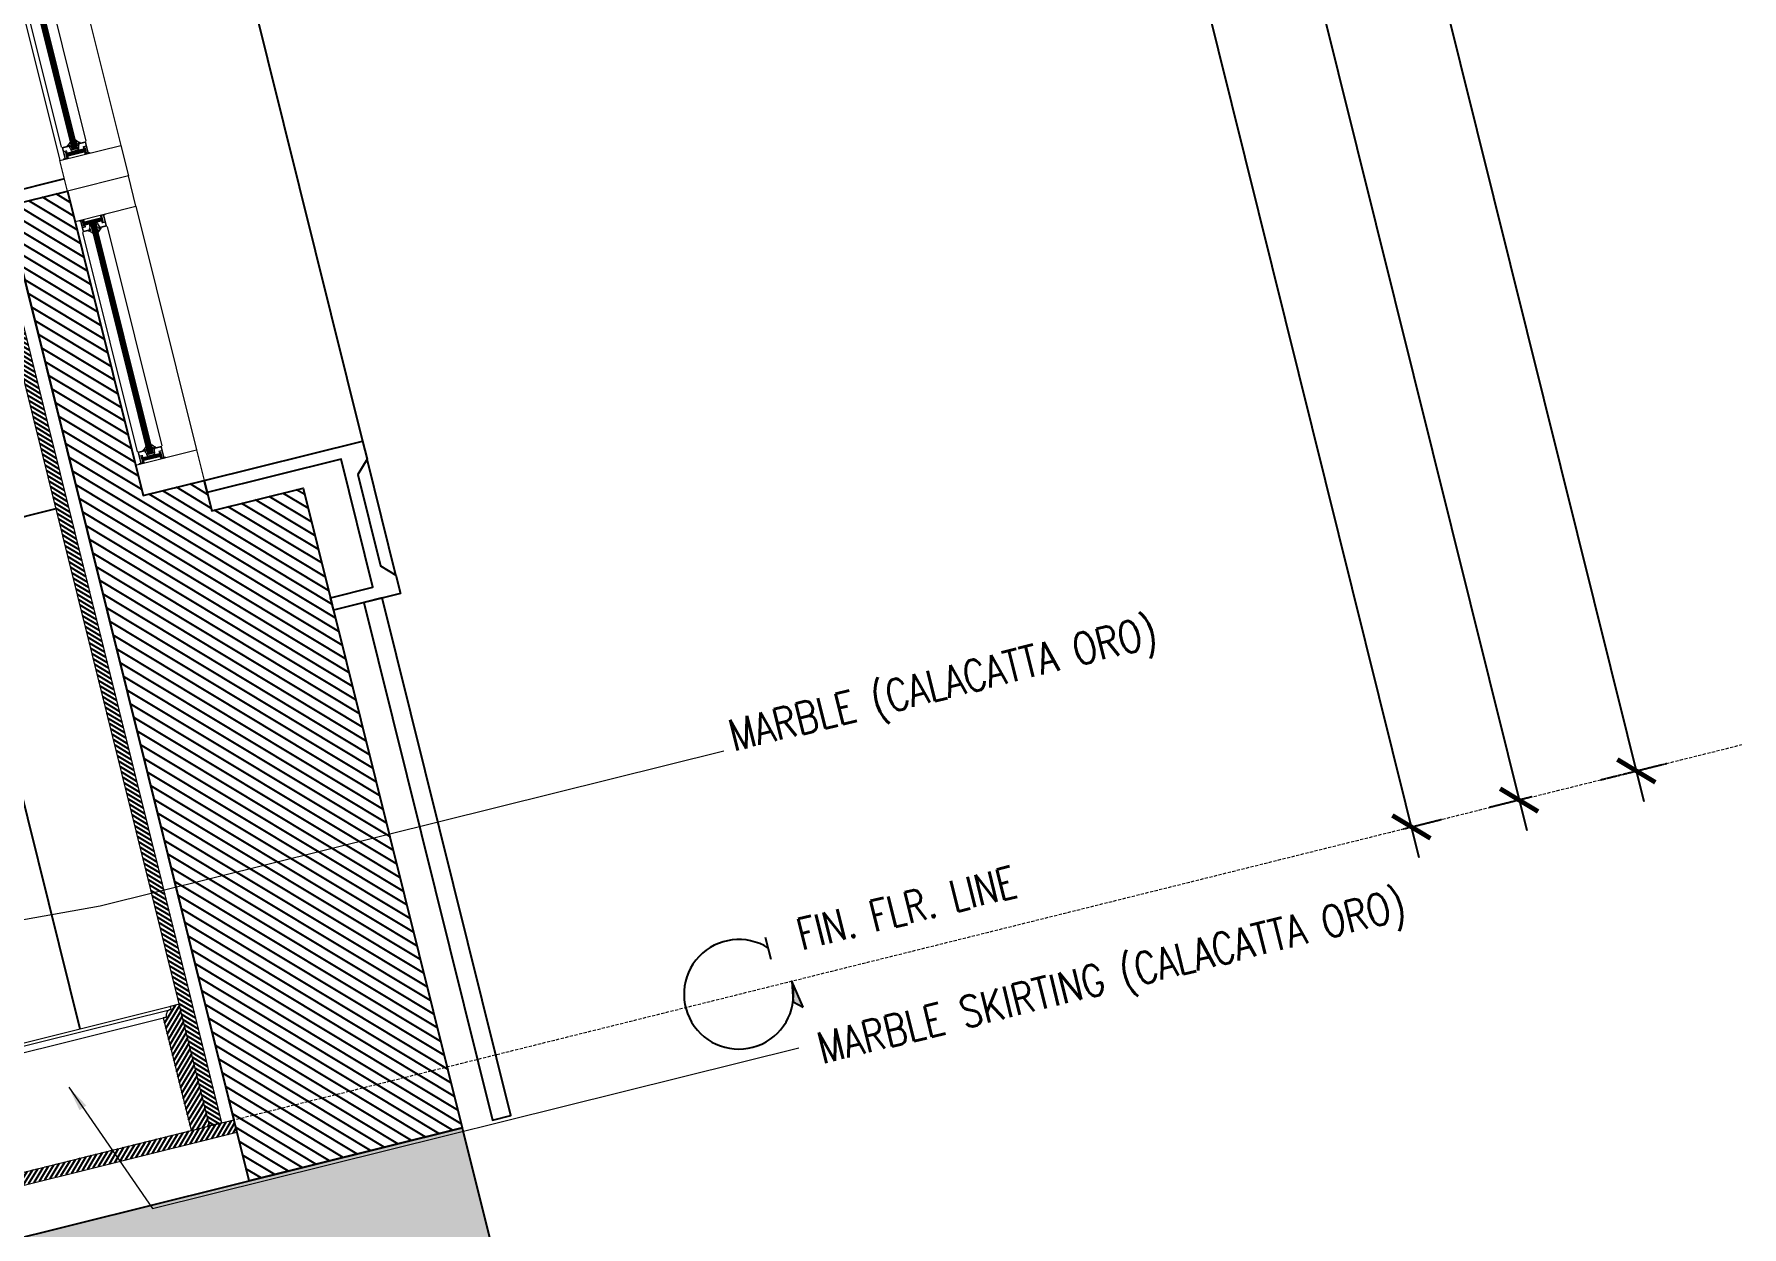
# Model space of a CAD drawing. Header units: inches. Extents: x 252212 to 296477, y 417293 to 492071.
# Drawn here: x 270514 to 273235, y 472506 to 474406 of the extents above; entities that cross this region are included whole.
import ezdxf

# ---------------------------------------------------------------- set-up
doc = ezdxf.new("R2010")
doc.units = ezdxf.units.IN
doc.header["$MEASUREMENT"] = 0
for name, pattern in [('DASHED', [0.75, 0.5, -0.25]), ('HIDDEN', [0.375, 0.25, -0.125]), ('HIDDEN2', [0.1875, 0.125, -0.0625])]:
    doc.linetypes.add(name, pattern=pattern)
for name, color, linetype in [('0 toilet wall finishing', 8, 'Continuous'), ('8', 8, 'Continuous'), ('A-DIM', 9, 'Continuous'), ('A-Hidden', 8, 'HIDDEN'), ('Layer1', 1, 'Continuous'), ('Layer3', 7, 'Continuous'), ('Layer7', 8, 'Continuous')]:
    doc.layers.add(name, color=color, linetype=linetype)
for name, color, linetype, lineweight in [('A-FLOR-SLAB', 5, 'Continuous', 40), ('A-GLAZ', 134, 'Continuous', 18), ('A-RNDR-ALUM', 1, 'Continuous', 9), ('A-RNDR-PT36', 253, 'Continuous', 20), ('CQ Marble', 6, 'Continuous', 0), ('ID-NOTES', 3, 'Continuous', 0)]:
    doc.layers.add(name, color=color, linetype=linetype, lineweight=lineweight)
doc.styles.add('grid_250', font='romans.shx', dxfattribs={"width": 0.75, "height": 0.75})
doc.styles.add('ID-ROMANS', font='romans.shx', dxfattribs={"width": 0.8})
doc.styles.add('ZZ-Dim All', font='romans.shx', dxfattribs={"width": 0.8})
doc.dimstyles.new('DIM 0200', dxfattribs={"dimscale": 200, "dimtxt": 1, "dimasz": 0.8, "dimexe": 0.5, "dimexo": 1, "dimgap": 0.4, "dimtad": 1, "dimdec": 0, "dimrnd": 10, "dimdsep": 46, "dimtxsty": 'ZZ-Dim All', "dimblk1": 'ARCHTICK', "dimblk2": 'ARCHTICK', "dimsah": 1, "dimcen": 1, "dimdle": 0.5, "dimclrd": 256, "dimclre": 256, "dimclrt": 256, "dimadec": 0, "dimazin": 2, "dimtfac": 1, "dimtdec": 0, "dimtix": 1, "dimtmove": 2, "dimatfit": 2, "dimfxl": 1, "dimfxlon": 1, "dimtolj": 1, "dimtzin": 0, "dimlwd": -1, "dimlwe": -1, "dimarcsym": 0})
doc.dimstyles.new('DIM-100', dxfattribs={"dimscale": 50, "dimtxt": 1.25, "dimasz": 1, "dimexe": 1, "dimexo": 1, "dimgap": 0.6, "dimtad": 1, "dimdec": 0, "dimrnd": 5, "dimdsep": 46, "dimtxsty": 'ZZ-Dim All', "dimblk1": 'ARCHTICK', "dimblk2": 'ARCHTICK', "dimsah": 1, "dimcen": 1, "dimdle": 1, "dimclrd": 256, "dimclre": 8, "dimclrt": 256, "dimazin": 2, "dimtfac": 1, "dimtdec": 0, "dimtix": 1, "dimtmove": 2, "dimatfit": 2, "dimfxl": 0.1, "dimtolj": 1, "dimtzin": 0, "dimlwd": -1, "dimlwe": -1, "dimarcsym": 0})

# ---------------------------------------------------------------- blocks, each defined once
blk = doc.blocks.new('GLAZ-4')
at = {"layer": 'A-GLAZ'}
for p, q in [((-26.3, 561.6, 0), (-26.3, 1741.5, 0)), ((-24.9, 561.6, 0), (-24.9, 1741.5, 0)), ((-23.6, 561.6, 0), (-23.6, 1741.5, 0)), ((-22.3, 561.6, 0), (-22.3, 1741.5, 0)), ((-20.9, 561.6, 0), (-20.9, 1741.5, 0)), ((-19.6, 561.6, 0), (-19.6, 1741.5, 0)), ((-18.3, 561.6, 0), (-18.3, 1741.5, 0)), ((-26.3, 61.6, 0), (-26.3, 441.5, 0)), ((-24.9, 61.6, 0), (-24.9, 441.5, 0)), ((-23.6, 61.6, 0), (-23.6, 441.5, 0)), ((-22.3, 61.6, 0), (-22.3, 441.5, 0)), ((-20.9, 61.6, 0), (-20.9, 441.5, 0)), ((-19.6, 61.6, 0), (-19.6, 441.5, 0)), ((-18.3, 61.6, 0), (-18.3, 441.5, 0))]:
    blk.add_line(p, q, dxfattribs=at)
at = {"layer": 'A-RNDR-ALUM'}
for p, q in [((-50, 1775, 0), (-50, 550, 0)), ((50, 1775, 0), (50, 550, 0)), ((-38.2, 560.7, 0), (-37.5, 560.7, 0)), ((-38.2, 560.7, 0), (-38.2, 552.6, 0)), ((-38.2, 560.7, 0), (-37.5, 560.7, 0)), ((-38.2, 560.7, 0), (-38.2, 552.6, 0)), ((-38.2, 552.6, 0), (-37.5, 552.6, 0)), ((-38.2, 552.6, 0), (-37.5, 552.6, 0)), ((-37.5, 560.7, 0), (-37.5, 552.6, 0)), ((-37.5, 560.7, 0), (-37.5, 552.6, 0)), ((-37.5, 559, 0), (-7.1, 559, 0)), ((-37.5, 559, 0), (-7.1, 559, 0)), ((-37.5, 557.8, 0), (-7.1, 557.8, 0)), ((-37.5, 557.8, 0), (-7.1, 557.8, 0)), ((-37.5, 556.6, 0), (-7.1, 556.6, 0)), ((-37.5, 556.6, 0), (-7.1, 556.6, 0)), ((-37.5, 555.5, 0), (-7.1, 555.5, 0)), ((-37.5, 555.5, 0), (-7.1, 555.5, 0)), ((-37.5, 554.3, 0), (-7.1, 554.3, 0)), ((-37.5, 554.3, 0), (-7.1, 554.3, 0)), ((-36, 560.7, 0), (-35.3, 560.7, 0)), ((-36, 560.7, 0), (-35.3, 560.7, 0)), ((-36, 552.6, 0), (-35.3, 552.6, 0)), ((-36, 552.6, 0), (-35.3, 552.6, 0)), ((-6.4, 560.7, 0), (-7.1, 560.7, 0)), ((-7.1, 560.7, 0), (-7.1, 552.6, 0)), ((-6.4, 560.7, 0), (-7.1, 560.7, 0)), ((-7.1, 560.7, 0), (-7.1, 552.6, 0)), ((-6.4, 552.6, 0), (-7.1, 552.6, 0)), ((-6.4, 552.6, 0), (-7.1, 552.6, 0)), ((-6.4, 560.7, 0), (-6.4, 552.6, 0)), ((-6.4, 560.7, 0), (-6.4, 552.6, 0)), ((-50, 450, 0), (-50, 50, 0)), ((-38.2, 447.4, 0), (-37.5, 447.4, 0)), ((-38.2, 439.4, 0), (-38.2, 447.4, 0)), ((-38.2, 447.4, 0), (-37.5, 447.4, 0)), ((-38.2, 439.4, 0), (-38.2, 447.4, 0)), ((-38.2, 439.4, 0), (-37.5, 439.4, 0)), ((-38.2, 439.4, 0), (-37.5, 439.4, 0)), ((-37.5, 439.4, 0), (-37.5, 447.4, 0)), ((-37.5, 439.4, 0), (-37.5, 447.4, 0)), ((-37.5, 445.7, 0), (-7.1, 445.7, 0)), ((-37.5, 445.7, 0), (-7.1, 445.7, 0)), ((-37.5, 444.6, 0), (-7.1, 444.6, 0)), ((-37.5, 444.6, 0), (-7.1, 444.6, 0)), ((-37.5, 443.4, 0), (-7.1, 443.4, 0)), ((-37.5, 443.4, 0), (-7.1, 443.4, 0)), ((-37.5, 442.2, 0), (-7.1, 442.2, 0)), ((-37.5, 442.2, 0), (-7.1, 442.2, 0)), ((-37.5, 441.1, 0), (-7.1, 441.1, 0)), ((-37.5, 441.1, 0), (-7.1, 441.1, 0)), ((-36, 447.4, 0), (-35.3, 447.4, 0)), ((-36, 447.4, 0), (-35.3, 447.4, 0)), ((-36, 439.4, 0), (-35.3, 439.4, 0)), ((-36, 439.4, 0), (-35.3, 439.4, 0)), ((-6.4, 447.4, 0), (-7.1, 447.4, 0)), ((-7.1, 439.4, 0), (-7.1, 447.4, 0)), ((-6.4, 447.4, 0), (-7.1, 447.4, 0)), ((-7.1, 439.4, 0), (-7.1, 447.4, 0)), ((-6.4, 439.4, 0), (-7.1, 439.4, 0)), ((-6.4, 439.4, 0), (-7.1, 439.4, 0)), ((-6.4, 439.4, 0), (-6.4, 447.4, 0)), ((-6.4, 439.4, 0), (-6.4, 447.4, 0)), ((50, 450, 0), (50, 50, 0)), ((-38.2, 60.7, 0), (-37.5, 60.7, 0)), ((-38.2, 60.7, 0), (-38.2, 52.6, 0)), ((-38.2, 60.7, 0), (-37.5, 60.7, 0)), ((-38.2, 60.7, 0), (-38.2, 52.6, 0)), ((-37.5, 60.7, 0), (-37.5, 52.6, 0)), ((-37.5, 60.7, 0), (-37.5, 52.6, 0)), ((-37.5, 59, 0), (-7.1, 59, 0)), ((-37.5, 59, 0), (-7.1, 59, 0)), ((-37.5, 57.8, 0), (-7.1, 57.8, 0)), ((-37.5, 57.8, 0), (-7.1, 57.8, 0)), ((-37.5, 56.6, 0), (-7.1, 56.6, 0)), ((-37.5, 56.6, 0), (-7.1, 56.6, 0)), ((-37.5, 55.5, 0), (-7.1, 55.5, 0)), ((-37.5, 55.5, 0), (-7.1, 55.5, 0)), ((-36, 60.7, 0), (-35.3, 60.7, 0)), ((-36, 60.7, 0), (-35.3, 60.7, 0)), ((-6.4, 60.7, 0), (-7.1, 60.7, 0)), ((-7.1, 60.7, 0), (-7.1, 52.6, 0)), ((-6.4, 60.7, 0), (-7.1, 60.7, 0)), ((-7.1, 60.7, 0), (-7.1, 52.6, 0)), ((-6.4, 60.7, 0), (-6.4, 52.6, 0)), ((-6.4, 60.7, 0), (-6.4, 52.6, 0)), ((-38.2, 52.6, 0), (-37.5, 52.6, 0)), ((-38.2, 52.6, 0), (-37.5, 52.6, 0)), ((-37.5, 54.3, 0), (-7.1, 54.3, 0)), ((-37.5, 54.3, 0), (-7.1, 54.3, 0)), ((-36, 52.6, 0), (-35.3, 52.6, 0)), ((-36, 52.6, 0), (-35.3, 52.6, 0)), ((-6.4, 52.6, 0), (-7.1, 52.6, 0)), ((-6.4, 52.6, 0), (-7.1, 52.6, 0))]:
    blk.add_line(p, q, dxfattribs=at)
at = {"layer": 'A-RNDR-ALUM', "elevation": 0}
for points in [[(-14, 567.6), (-15.6, 567.6), (-15.6, 570.6, 0.015553), (-14.8, 570), (-11.6, 570, -0.104304), (-18.3, 576.1), (-18.3, 573.6, 0.016036), (-17.6, 572.8), (-17.6, 571.6), (-18.3, 570.9), (-18.3, 568.1), (-17.6, 568.7), (-17.6, 566.4), (-18.3, 565.7), (-18.3, 562.9), (-17.6, 563.5), (-17.6, 562.2, -0.414214), (-18.3, 561.6), (-26.3, 561.6, -0.414214), (-26.9, 562.2), (-26.9, 563.5), (-26.3, 562.9), (-26.3, 565.7), (-26.9, 566.4), (-26.9, 568.7), (-26.3, 568.1), (-26.3, 570.9), (-26.9, 571.6), (-26.9, 572.8, 0.016036), (-26.3, 573.6), (-26.3, 576.1, -0.104304), (-33, 570), (-29.8, 570, 0.015553), (-28.9, 570.6), (-28.9, 567.6), (-30.6, 567.6, -0.021646), (-28.9, 564.1), (-28.9, 562.2, 0.414214), (-26.3, 559.6), (-18.3, 559.6, 0.414214), (-15.6, 562.2), (-15.6, 564.1, -0.021646)], [(-14, 432.4), (-15.6, 432.4), (-15.6, 429.5, -0.015553), (-14.8, 430), (-11.6, 430, 0.104304), (-18.3, 423.9), (-18.3, 426.5, -0.016036), (-17.6, 427.2), (-17.6, 428.5), (-18.3, 429.1), (-18.3, 432), (-17.6, 431.3), (-17.6, 433.7), (-18.3, 434.4), (-18.3, 437.2), (-17.6, 436.5), (-17.6, 437.8, 0.414214), (-18.3, 438.5), (-26.3, 438.5, 0.414214), (-26.9, 437.8), (-26.9, 436.5), (-26.3, 437.2), (-26.3, 434.4), (-26.9, 433.7), (-26.9, 431.3), (-26.3, 432), (-26.3, 429.1), (-26.9, 428.5), (-26.9, 427.2, -0.016036), (-26.3, 426.5), (-26.3, 423.9, 0.104304), (-33, 430), (-29.8, 430, -0.015553), (-28.9, 429.5), (-28.9, 432.4), (-30.6, 432.4, 0.021646), (-28.9, 435.9), (-28.9, 437.8, -0.414214), (-26.3, 440.5), (-18.3, 440.5, -0.414214), (-15.6, 437.8), (-15.6, 435.9, 0.021646)], [(-14, 67.6), (-15.6, 67.6), (-15.6, 70.6, 0.015553), (-14.8, 70), (-11.6, 70, -0.104304), (-18.3, 76.1), (-18.3, 73.6, 0.016036), (-17.6, 72.8), (-17.6, 71.6), (-18.3, 70.9), (-18.3, 68.1), (-17.6, 68.7), (-17.6, 66.4), (-18.3, 65.7), (-18.3, 62.9), (-17.6, 63.5), (-17.6, 62.2, -0.414214), (-18.3, 61.6), (-26.3, 61.6, -0.414214), (-26.9, 62.2), (-26.9, 63.5), (-26.3, 62.9), (-26.3, 65.7), (-26.9, 66.4), (-26.9, 68.7), (-26.3, 68.1), (-26.3, 70.9), (-26.9, 71.6), (-26.9, 72.8, 0.016036), (-26.3, 73.6), (-26.3, 76.1, -0.104304), (-33, 70), (-29.8, 70, 0.015553), (-28.9, 70.6), (-28.9, 67.6), (-30.6, 67.6, -0.021646), (-28.9, 64.1), (-28.9, 62.2, 0.414214), (-26.3, 59.6), (-18.3, 59.6, 0.414214), (-15.6, 62.2), (-15.6, 64.1, -0.021646)]]:
    blk.add_lwpolyline(points, format="xyb", close=True, dxfattribs=at)
for points in [[(-50, 550), (50, 550), (50, 500), (-50, 500)], [(-50, 450), (50, 450), (50, 500), (-50, 500)], [(-50, 50), (50, 50), (50, 0), (-50, 0)]]:
    blk.add_lwpolyline(points, close=True, dxfattribs=at)
at = {"layer": 'A-RNDR-ALUM', "const_width": 0.928, "elevation": 0}
for points in [[(-43.7, 551.4, 0.414214), (-44.2, 550.9)], [(-43.7, 551.4, 0.414214), (-44.2, 550.9)], [(-0.7, 551.4, -0.414214), (-0.2, 551)], [(-0.7, 551.4, -0.414214), (-0.2, 551)], [(-43.7, 448.6, -0.414214), (-44.2, 449.1)], [(-43.7, 448.6, -0.414214), (-44.2, 449.1)], [(-0.7, 448.6, 0.414214), (-0.2, 449.1)], [(-0.7, 448.6, 0.414214), (-0.2, 449.1)], [(-43.7, 51.4, 0.414214), (-44.2, 50.9)], [(-43.7, 51.4, 0.414214), (-44.2, 50.9)], [(-0.7, 51.4, -0.414214), (-0.2, 51)], [(-0.7, 51.4, -0.414214), (-0.2, 51)]]:
    blk.add_lwpolyline(points, format="xyb", dxfattribs=at)
at = {"layer": 'A-RNDR-ALUM'}
for points in [[(-44.6, 550, 0), (-44.6, 550.9, 0), (-42.2, 550, 0), (-43.7, 550.9, 0)], [(-44.6, 550, 0), (-44.6, 550.9, 0), (-42.2, 550, 0), (-43.7, 550.9, 0)], [(-42.2, 550, 0), (-43.7, 550.9, 0), (-42.2, 551.9, 0), (-43.7, 551.9, 0)], [(-42.2, 550, 0), (-43.7, 550.9, 0), (-42.2, 551.9, 0), (-43.7, 551.9, 0)], [(-40.6, 568.8, 0), (-40.6, 570, 0), (-29.9, 568.8, 0), (-29.9, 570, 0)], [(-40.6, 568.8, 0), (-40.6, 570, 0), (-29.9, 568.8, 0), (-29.9, 570, 0)], [(-40.6, 567.6, 0), (-40.6, 568.8, 0), (-29.9, 567.6, 0), (-29.9, 568.8, 0)], [(-40.6, 567.6, 0), (-40.6, 568.8, 0), (-29.9, 567.6, 0), (-29.9, 568.8, 0)], [(-39.8, 563.3, 0), (-39.8, 561.5, 0), (-35, 563.3, 0), (-36.9, 561.5, 0)], [(-39.8, 563.3, 0), (-39.8, 561.5, 0), (-35, 563.3, 0), (-36.9, 561.5, 0)], [(-36.9, 551.9, 0), (-35, 550, 0), (-39.8, 551.9, 0), (-39.8, 550, 0)], [(-36.9, 551.9, 0), (-35, 550, 0), (-39.8, 551.9, 0), (-39.8, 550, 0)], [(-36.9, 559.3, 0), (-35, 559.3, 0), (-36.9, 561.5, 0), (-35, 563.3, 0)], [(-36.9, 559.3, 0), (-35, 559.3, 0), (-36.9, 561.5, 0), (-35, 563.3, 0)], [(-36.9, 554, 0), (-35, 554, 0), (-36.9, 551.9, 0), (-35, 550, 0)], [(-36.9, 554, 0), (-35, 554, 0), (-36.9, 551.9, 0), (-35, 550, 0)], [(-4.3, 568.8, 0), (-4.3, 570, 0), (-15.1, 568.8, 0), (-15.1, 570, 0)], [(-4.3, 568.8, 0), (-4.3, 570, 0), (-15.1, 568.8, 0), (-15.1, 570, 0)], [(-4.3, 567.6, 0), (-4.3, 568.8, 0), (-15.1, 567.6, 0), (-15.1, 568.8, 0)], [(-4.3, 567.6, 0), (-4.3, 568.8, 0), (-15.1, 567.6, 0), (-15.1, 568.8, 0)], [(-4.6, 563.3, 0), (-4.6, 561.5, 0), (-9.4, 563.3, 0), (-7.5, 561.5, 0)], [(-7.5, 559.3, 0), (-9.4, 559.3, 0), (-7.5, 561.5, 0), (-9.4, 563.3, 0)], [(-4.6, 563.3, 0), (-4.6, 561.5, 0), (-9.4, 563.3, 0), (-7.5, 561.5, 0)], [(-7.5, 559.3, 0), (-9.4, 559.3, 0), (-7.5, 561.5, 0), (-9.4, 563.3, 0)], [(-7.5, 554, 0), (-9.4, 554, 0), (-7.5, 551.9, 0), (-9.4, 550, 0)], [(-7.5, 554, 0), (-9.4, 554, 0), (-7.5, 551.9, 0), (-9.4, 550, 0)], [(-7.5, 551.9, 0), (-9.4, 550, 0), (-4.6, 551.9, 0), (-4.6, 550, 0)], [(-7.5, 551.9, 0), (-9.4, 550, 0), (-4.6, 551.9, 0), (-4.6, 550, 0)], [(-2.2, 550, 0), (-0.7, 550.9, 0), (-2.2, 551.9, 0), (-0.7, 551.9, 0)], [(-2.2, 550, 0), (-0.7, 550.9, 0), (-2.2, 551.9, 0), (-0.7, 551.9, 0)], [(0.2, 550, 0), (0.2, 550.9, 0), (-2.2, 550, 0), (-0.7, 550.9, 0)], [(0.2, 550, 0), (0.2, 550.9, 0), (-2.2, 550, 0), (-0.7, 550.9, 0)], [(-44.6, 450, 0), (-44.6, 449.1, 0), (-42.2, 450, 0), (-43.7, 449.1, 0)], [(-44.6, 450, 0), (-44.6, 449.1, 0), (-42.2, 450, 0), (-43.7, 449.1, 0)], [(-42.2, 450, 0), (-43.7, 449.1, 0), (-42.2, 448.2, 0), (-43.7, 448.2, 0)], [(-42.2, 450, 0), (-43.7, 449.1, 0), (-42.2, 448.2, 0), (-43.7, 448.2, 0)], [(-36.9, 448.2, 0), (-35, 450, 0), (-39.8, 448.2, 0), (-39.8, 450, 0)], [(-36.9, 448.2, 0), (-35, 450, 0), (-39.8, 448.2, 0), (-39.8, 450, 0)], [(-39.8, 436.7, 0), (-39.8, 438.6, 0), (-35, 436.7, 0), (-36.9, 438.6, 0)], [(-39.8, 436.7, 0), (-39.8, 438.6, 0), (-35, 436.7, 0), (-36.9, 438.6, 0)], [(-36.9, 446, 0), (-35, 446, 0), (-36.9, 448.2, 0), (-35, 450, 0)], [(-36.9, 446, 0), (-35, 446, 0), (-36.9, 448.2, 0), (-35, 450, 0)], [(-36.9, 440.7, 0), (-35, 440.7, 0), (-36.9, 438.6, 0), (-35, 436.7, 0)], [(-36.9, 440.7, 0), (-35, 440.7, 0), (-36.9, 438.6, 0), (-35, 436.7, 0)], [(-7.5, 448.2, 0), (-9.4, 450, 0), (-4.6, 448.2, 0), (-4.6, 450, 0)], [(-7.5, 446, 0), (-9.4, 446, 0), (-7.5, 448.2, 0), (-9.4, 450, 0)], [(-7.5, 446, 0), (-9.4, 446, 0), (-7.5, 448.2, 0), (-9.4, 450, 0)], [(-7.5, 448.2, 0), (-9.4, 450, 0), (-4.6, 448.2, 0), (-4.6, 450, 0)], [(-7.5, 440.7, 0), (-9.4, 440.7, 0), (-7.5, 438.6, 0), (-9.4, 436.7, 0)], [(-7.5, 440.7, 0), (-9.4, 440.7, 0), (-7.5, 438.6, 0), (-9.4, 436.7, 0)], [(-4.6, 436.7, 0), (-4.6, 438.6, 0), (-9.4, 436.7, 0), (-7.5, 438.6, 0)], [(-4.6, 436.7, 0), (-4.6, 438.6, 0), (-9.4, 436.7, 0), (-7.5, 438.6, 0)], [(-2.2, 450, 0), (-0.7, 449.1, 0), (-2.2, 448.2, 0), (-0.7, 448.2, 0)], [(0.2, 450, 0), (0.2, 449.1, 0), (-2.2, 450, 0), (-0.7, 449.1, 0)], [(-2.2, 450, 0), (-0.7, 449.1, 0), (-2.2, 448.2, 0), (-0.7, 448.2, 0)], [(0.2, 450, 0), (0.2, 449.1, 0), (-2.2, 450, 0), (-0.7, 449.1, 0)], [(-40.6, 432.4, 0), (-40.6, 431.2, 0), (-29.9, 432.4, 0), (-29.9, 431.2, 0)], [(-40.6, 432.4, 0), (-40.6, 431.2, 0), (-29.9, 432.4, 0), (-29.9, 431.2, 0)], [(-40.6, 431.2, 0), (-40.6, 430, 0), (-29.9, 431.2, 0), (-29.9, 430, 0)], [(-40.6, 431.2, 0), (-40.6, 430, 0), (-29.9, 431.2, 0), (-29.9, 430, 0)], [(-4.3, 432.4, 0), (-4.3, 431.2, 0), (-15.1, 432.4, 0), (-15.1, 431.2, 0)], [(-4.3, 432.4, 0), (-4.3, 431.2, 0), (-15.1, 432.4, 0), (-15.1, 431.2, 0)], [(-4.3, 431.2, 0), (-4.3, 430, 0), (-15.1, 431.2, 0), (-15.1, 430, 0)], [(-4.3, 431.2, 0), (-4.3, 430, 0), (-15.1, 431.2, 0), (-15.1, 430, 0)], [(-40.6, 68.8, 0), (-40.6, 70, 0), (-29.9, 68.8, 0), (-29.9, 70, 0)], [(-40.6, 68.8, 0), (-40.6, 70, 0), (-29.9, 68.8, 0), (-29.9, 70, 0)], [(-40.6, 67.6, 0), (-40.6, 68.8, 0), (-29.9, 67.6, 0), (-29.9, 68.8, 0)], [(-40.6, 67.6, 0), (-40.6, 68.8, 0), (-29.9, 67.6, 0), (-29.9, 68.8, 0)], [(-39.8, 63.3, 0), (-39.8, 61.5, 0), (-35, 63.3, 0), (-36.9, 61.5, 0)], [(-39.8, 63.3, 0), (-39.8, 61.5, 0), (-35, 63.3, 0), (-36.9, 61.5, 0)], [(-36.9, 59.3, 0), (-35, 59.3, 0), (-36.9, 61.5, 0), (-35, 63.3, 0)], [(-36.9, 59.3, 0), (-35, 59.3, 0), (-36.9, 61.5, 0), (-35, 63.3, 0)], [(-4.3, 68.8, 0), (-4.3, 70, 0), (-15.1, 68.8, 0), (-15.1, 70, 0)], [(-4.3, 68.8, 0), (-4.3, 70, 0), (-15.1, 68.8, 0), (-15.1, 70, 0)], [(-4.3, 67.6, 0), (-4.3, 68.8, 0), (-15.1, 67.6, 0), (-15.1, 68.8, 0)], [(-4.3, 67.6, 0), (-4.3, 68.8, 0), (-15.1, 67.6, 0), (-15.1, 68.8, 0)], [(-4.6, 63.3, 0), (-4.6, 61.5, 0), (-9.4, 63.3, 0), (-7.5, 61.5, 0)], [(-7.5, 59.3, 0), (-9.4, 59.3, 0), (-7.5, 61.5, 0), (-9.4, 63.3, 0)], [(-4.6, 63.3, 0), (-4.6, 61.5, 0), (-9.4, 63.3, 0), (-7.5, 61.5, 0)], [(-7.5, 59.3, 0), (-9.4, 59.3, 0), (-7.5, 61.5, 0), (-9.4, 63.3, 0)], [(-44.6, 50, 0), (-44.6, 50.9, 0), (-42.2, 50, 0), (-43.7, 50.9, 0)], [(-44.6, 50, 0), (-44.6, 50.9, 0), (-42.2, 50, 0), (-43.7, 50.9, 0)], [(-42.2, 50, 0), (-43.7, 50.9, 0), (-42.2, 51.9, 0), (-43.7, 51.9, 0)], [(-42.2, 50, 0), (-43.7, 50.9, 0), (-42.2, 51.9, 0), (-43.7, 51.9, 0)], [(-36.9, 51.9, 0), (-35, 50, 0), (-39.8, 51.9, 0), (-39.8, 50, 0)], [(-36.9, 51.9, 0), (-35, 50, 0), (-39.8, 51.9, 0), (-39.8, 50, 0)], [(-36.9, 54, 0), (-35, 54, 0), (-36.9, 51.9, 0), (-35, 50, 0)], [(-36.9, 54, 0), (-35, 54, 0), (-36.9, 51.9, 0), (-35, 50, 0)], [(-7.5, 54, 0), (-9.4, 54, 0), (-7.5, 51.9, 0), (-9.4, 50, 0)], [(-7.5, 54, 0), (-9.4, 54, 0), (-7.5, 51.9, 0), (-9.4, 50, 0)], [(-7.5, 51.9, 0), (-9.4, 50, 0), (-4.6, 51.9, 0), (-4.6, 50, 0)], [(-7.5, 51.9, 0), (-9.4, 50, 0), (-4.6, 51.9, 0), (-4.6, 50, 0)], [(-2.2, 50, 0), (-0.7, 50.9, 0), (-2.2, 51.9, 0), (-0.7, 51.9, 0)], [(-2.2, 50, 0), (-0.7, 50.9, 0), (-2.2, 51.9, 0), (-0.7, 51.9, 0)], [(0.2, 50, 0), (0.2, 50.9, 0), (-2.2, 50, 0), (-0.7, 50.9, 0)], [(0.2, 50, 0), (0.2, 50.9, 0), (-2.2, 50, 0), (-0.7, 50.9, 0)]]:
    blk.add_solid(points, dxfattribs=at)
for points in [[(-42.2, 570, 0), (-39.8, 567.6, 0), (-42.2, 550, 0), (-39.8, 550, 0)], [(-42.2, 570, 0), (-39.8, 567.6, 0), (-40.1, 570, 0), (-40.1, 567.6, 0)], [(-42.2, 570, 0), (-39.8, 567.6, 0), (-42.2, 550, 0), (-39.8, 550, 0)], [(-42.2, 570, 0), (-39.8, 567.6, 0), (-40.1, 570, 0), (-40.1, 567.6, 0)], [(-4.6, 567.6, 0), (-2.2, 570, 0), (-4.6, 550, 0), (-2.2, 550, 0)], [(-2.2, 570, 0), (-4.6, 567.6, 0), (-4.3, 570, 0), (-4.3, 567.6, 0)], [(-4.6, 567.6, 0), (-2.2, 570, 0), (-4.6, 550, 0), (-2.2, 550, 0)], [(-2.2, 570, 0), (-4.6, 567.6, 0), (-4.3, 570, 0), (-4.3, 567.6, 0)], [(-42.2, 430, 0), (-39.8, 432.4, 0), (-42.2, 450, 0), (-39.8, 450, 0)], [(-42.2, 430, 0), (-39.8, 432.4, 0), (-42.2, 450, 0), (-39.8, 450, 0)], [(-4.6, 432.4, 0), (-2.2, 430, 0), (-4.6, 450, 0), (-2.2, 450, 0)], [(-4.6, 432.4, 0), (-2.2, 430, 0), (-4.6, 450, 0), (-2.2, 450, 0)], [(-42.2, 430, 0), (-39.8, 432.4, 0), (-40.1, 430, 0), (-40.1, 432.4, 0)], [(-42.2, 430, 0), (-39.8, 432.4, 0), (-40.1, 430, 0), (-40.1, 432.4, 0)], [(-2.2, 430, 0), (-4.6, 432.4, 0), (-4.3, 430, 0), (-4.3, 432.4, 0)], [(-2.2, 430, 0), (-4.6, 432.4, 0), (-4.3, 430, 0), (-4.3, 432.4, 0)], [(-42.2, 70, 0), (-39.8, 67.6, 0), (-42.2, 50, 0), (-39.8, 50, 0)], [(-42.2, 70, 0), (-39.8, 67.6, 0), (-40.1, 70, 0), (-40.1, 67.6, 0)], [(-42.2, 70, 0), (-39.8, 67.6, 0), (-42.2, 50, 0), (-39.8, 50, 0)], [(-42.2, 70, 0), (-39.8, 67.6, 0), (-40.1, 70, 0), (-40.1, 67.6, 0)], [(-4.6, 67.6, 0), (-2.2, 70, 0), (-4.6, 50, 0), (-2.2, 50, 0)], [(-2.2, 70, 0), (-4.6, 67.6, 0), (-4.3, 70, 0), (-4.3, 67.6, 0)], [(-4.6, 67.6, 0), (-2.2, 70, 0), (-4.6, 50, 0), (-2.2, 50, 0)], [(-2.2, 70, 0), (-4.6, 67.6, 0), (-4.3, 70, 0), (-4.3, 67.6, 0)]]:
    blk.add_trace(points, dxfattribs=at)
at = {"layer": 'A-RNDR-PT36'}
for p, q in [((-42.2, 570, 0), (-42.2, 1730, 0)), ((-2.2, 1730, 0), (-2.2, 570, 0)), ((-42.2, 70, 0), (-42.2, 430, 0)), ((-2.2, 430, 0), (-2.2, 70, 0))]:
    blk.add_line(p, q, dxfattribs=at)
blk = doc.blocks.new('GF-11_SEC B')
at = {"layer": 'Layer7', "ltscale": 300}
h = blk.add_hatch(dxfattribs=at)
h.set_pattern_fill('AR-CONC', color=256, scale=10, style=0)
h.set_pattern_definition([(130, (22218.07, 5882.544), (-71.726, -6.2752), [7.5, -82.5]), (185, (22218.07, 5882.544), (13.87513, 75.2192), [6, -66]), (79.5486, (22212.094, 5882.02), (-57.85094, 68.94395), [6.374, -70.1142]), (133.8158, (22218.07, 5902.54), (-106.7241, -16.5519), [11.25, -123.75]), (83.3644, (22209.18, 5901.16), (-93.4663, 97.4118), [9.561, -105.1713]), (188.8158, (22218.07, 5902.54), (-93.4662, 97.4119), [9, -99]), (159, (22208.07, 5897.544), (-59.6907, -40.2619), [7.5, -82.5]), (214, (22208.07, 5897.544), (-24.33153, 72.515), [6, -66]), (108.5486, (22203.1, 5894.19), (-84.02226, 32.25305), [6.374, -70.1142]), (142.5, (22218.07, 5882.544), (-1.215986, 33.289385), [0, -65.2, 0, -67, 0, -66.25]), (172.5, (22218.07, 5882.544), (-26.30695, 39.44117), [0, -38.2, 0, -63.7, 0, -25.25]), (212.5, (22240.37, 5882.544), (-53.38224, -2.25549), [0, -25, 0, -78, 0, -103.5]), (222.5, (22250.37, 5882.544), (-58.31862, 10.0105), [0, -32.5, 0, -51.8, 0, -73.5])])
h.paths.add_polyline_path([(18072.8, 2028.2), (18072.8, 1778.2), (22068.1, 1778.2), (22068.1, 2028.2)])
h.paths.add_polyline_path([(18072.8, -2471.8), (18072.8, -2671.8), (22068.1, -2671.8), (22068.1, -2471.8)])
at = {"layer": 'Layer7'}
h = blk.add_hatch(dxfattribs=at)
h.set_pattern_fill('ANSI31,_O', color=8, scale=5)
h.set_pattern_definition([(45, (-114263.253, 66663.318), (-11.2253202, 11.2253202), [])])
h.paths.add_polyline_path([(18422.8, 1778.2), (18072.8, 1778.2), (18072.8, 978.2), (18222.8, 978.2), (18222.8, 928.2), (18322.8, 928.2), (18322.8, 428.2), (18422.8, 428.2)])
h.paths.add_polyline_path([(18422.8, -871.8), (18322.8, -871.8), (18322.8, -1371.8), (18222.8, -1371.8), (18222.8, -1421.8), (18072.8, -1421.8), (18072.8, -2471.8), (18422.8, -2471.8)])
at = {"layer": 'CQ Marble'}
for p, q in [((22072.8, -2371.8), (18422.8, -2371.8)), ((22072.8, -2391.8), (18422.8, -2391.8))]:
    blk.add_line(p, q, dxfattribs=at)
at = {"layer": 'Layer1'}
for p, q in [((17962.8, 928.2, 0), (17962.8, -1371.8, 0)), ((18422.8, -851.8), (18422.8, -2371.8)), ((17962.8, -1591.8, 0), (17962.8, -1401.8, 0))]:
    blk.add_line(p, q, dxfattribs=at)
at = {"layer": 'Layer1', "elevation": 0}
blk.add_lwpolyline([(18322.8, -851.8), (18422.8, -851.8)], dxfattribs=at)
at = {"layer": 'Layer1'}
for points in [[(17962.8, -1621.8), (18072.8, -1621.8), (18072.8, -1601.8), (18002.8, -1601.8), (18002.8, -1391.8), (18222.8, -1391.8), (18222.8, -1371.8), (17962.8, -1371.8), (17962.8, -1401.8), (17982.8, -1421.8), (17982.8, -1571.8), (17962.8, -1591.8)], [(17992.8, -1621.8), (18022.8, -1621.8), (18022.8, -2471.8), (17992.8, -2471.8)]]:
    blk.add_lwpolyline(points, close=True, dxfattribs=at)
at = {"layer": 'Layer3'}
blk.add_line((22072.8, -2471.8), (18072.8, -2471.8), dxfattribs=at)
at = {"layer": 'Layer3', "elevation": 0}
blk.add_lwpolyline([(18422.8, -871.8), (18322.8, -871.8), (18322.8, -1371.8), (18222.8, -1371.8), (18222.8, -1421.8), (18072.8, -1421.8), (18072.8, -2471.8), (18422.8, -2471.8), (18422.8, -871.8)], dxfattribs=at)
at = {"layer": 'Layer3'}
blk.add_lwpolyline([(18072.8, -2471.8), (18072.8, -2671.8)], dxfattribs=at)
at = {"layer": 'A-FLOR-SLAB', "xscale": -1}
blk.add_blockref('GLAZ-4', (18272.8, -1371.8, 0), dxfattribs=at)
blk = doc.blocks.new('arrow01')
at = {"layer": 'Layer1'}
blk.add_hatch(color=256, dxfattribs=at).paths.add_polyline_path([(7, -44.7), (0, 0), (-6.2, -32.4)])
at = {"layer": 'Layer1', "elevation": 375.8}
blk.add_lwpolyline([(7, -44.7), (0, 0), (-6.2, -32.4)], close=True, dxfattribs=at)
at = {"layer": 'Layer7'}
blk.add_line((-24, 41.5), (-24, 77.7), dxfattribs=at)
blk.add_arc((-87.3, 0), 87.3, 43.49, 0, dxfattribs=at)
blk = doc.blocks.new('_ARCHTICK')
at = {"color": 0, "linetype": 'ByBlock', "const_width": 0.15}
blk.add_lwpolyline([(-0.5, -0.5), (0.5, 0.5)], dxfattribs=at)
blk = doc.blocks.new('*D82')
at = {"layer": 'A-DIM', "transparency": 16777216}
blk.add_line((272039.5, 476566), (272892.5, 473137.5), dxfattribs=at)
at = {"layer": 'A-DIM', "color": 8, "linetype": 'HIDDEN2', "transparency": 16777216}
blk.add_line((272900.5, 473191), (272831.9, 473173.9), dxfattribs=at)
at = {"layer": 'Defpoints', "color": 0, "transparency": 16777216}
for p in [(272051.5, 476517.5, 0), (272949, 473203.1, 0), (272880.4, 473186)]:
    blk.add_point(p, dxfattribs=at)
at = {"layer": 'A-DIM', "transparency": 16777216, "xscale": 49.99999999999999, "yscale": 49.99999999999999, "zscale": 49.99999999999999}
for p, rotation in [((272051.5, 476517.5), 103.9714232829857), ((272880.4, 473186), 283.9714232829857)]:
    blk.add_blockref('_ARCHTICK', p, dxfattribs=dict(at, rotation=rotation))
at = {"layer": 'A-DIM', "color": 3, "transparency": 16777216, "insert": (272412.6, 474838.4), "char_height": 50, "attachment_point": 5, "rotation": 103.9714, "style": 'ZZ-Dim All'}
blk.add_mtext('\\A1;3435', dxfattribs=at)
blk = doc.blocks.new('*D83')
at = {"layer": 'A-DIM', "transparency": 16777216}
blk.add_line((272053.2, 477308.2), (273079.3, 473183.9), dxfattribs=at)
at = {"layer": 'A-DIM', "color": 8, "linetype": 'HIDDEN2', "transparency": 16777216}
for p, q in [((272031.4, 477251.3), (272113.8, 477271.8)), ((273010.2, 473218.3), (273115.8, 473244.5))]:
    blk.add_line(p, q, dxfattribs=at)
at = {"layer": 'Defpoints', "color": 0, "transparency": 16777216}
for p in [(271982.9, 477239.2, 0), (273067.2, 473232.5), (272961.7, 473206.2, 0)]:
    blk.add_point(p, dxfattribs=at)
at = {"layer": 'A-DIM', "transparency": 16777216, "xscale": 49.99999999999999, "yscale": 49.99999999999999, "zscale": 49.99999999999999}
for p, rotation in [((272065.3, 477259.7), 103.9714232829857), ((273067.2, 473232.5), 283.9714232829857)]:
    blk.add_blockref('_ARCHTICK', p, dxfattribs=dict(at, rotation=rotation))
at = {"layer": 'A-DIM', "color": 3, "transparency": 16777216, "insert": (272512.9, 475232.8), "char_height": 50, "attachment_point": 5, "rotation": 103.9714, "style": 'ZZ-Dim All'}
blk.add_mtext('\\A1;4150', dxfattribs=at)
blk = doc.blocks.new('*D85')
at = {"layer": 'A-DIM', "transparency": 16777216}
blk.add_line((271972.4, 476103.1), (272720.9, 473094.8), dxfattribs=at)
at = {"layer": 'A-DIM', "color": 8, "linetype": 'HIDDEN2', "transparency": 16777216}
for p, q in [((272026.2, 476064.9), (271936, 476042.5)), ((272696.4, 473140.2), (272757.4, 473155.4))]:
    blk.add_line(p, q, dxfattribs=at)
at = {"layer": 'Defpoints', "color": 0, "transparency": 16777216}
for p in [(272074.7, 476077), (272647.8, 473128.1, 0), (272708.8, 473143.3)]:
    blk.add_point(p, dxfattribs=at)
at = {"layer": 'A-DIM', "transparency": 16777216, "xscale": 49.99999999999999, "yscale": 49.99999999999999, "zscale": 49.99999999999999}
for p, rotation in [((271984.5, 476054.5), 103.9714232829857), ((272708.8, 473143.3), 283.9714232829857)]:
    blk.add_blockref('_ARCHTICK', p, dxfattribs=dict(at, rotation=rotation))
at = {"layer": 'A-DIM', "color": 3, "transparency": 16777216, "insert": (272293.3, 474585.6), "char_height": 50, "attachment_point": 5, "rotation": 103.9714, "style": 'ZZ-Dim All'}
blk.add_mtext('\\A1;3000', dxfattribs=at)

msp = doc.modelspace()

# ---------------------------------------------------------------- hatches: boundary and pattern name
at = {"layer": 'Layer7'}
h = msp.add_hatch(dxfattribs=at)
h.set_pattern_fill('ANSI31', color=256, scale=50, angle=13.9714, style=0)
h.set_pattern_definition([(148.971423, (302406.996, 482976.272), (3.2216596, 5.3556895), [])])
h.paths.add_polyline_path([(270813.2, 472671.7), (270793.8, 472666.9), (270045.4, 475675.1), (270064.8, 475680)])
h = msp.add_hatch(dxfattribs=at)
h.set_pattern_fill('ANSI31', color=256, scale=50, angle=13.9714, style=0)
h.set_pattern_definition([(58.971423, (229062.523, 479659.551), (-5.3556895, 3.2216596), [])])
edge = h.paths.add_edge_path()
edge.add_line((270745.6, 472860.9), (270731, 472857.3))
edge.add_line((270731, 472857.3), (270732.2, 472852.5))
edge.add_arc((270734.6, 472842.8), 10, 103.9714, 193.9714)
edge.add_line((270724.9, 472840.3), (270720.1, 472839.1))
edge.add_line((270720.1, 472839.1), (270764.7, 472659.6))
edge.add_line((270764.7, 472659.6), (270793.8, 472666.9))
edge.add_line((270793.8, 472666.9), (270745.6, 472860.9))
h = msp.add_hatch(dxfattribs=at)
h.set_pattern_fill('ANSI31', color=256, scale=50, style=0)
h.set_pattern_definition([(58.971423, (251864.537, 417553.81), (-5.3556895, 3.22165956), [])])
h.paths.add_polyline_path([(267290.6, 471795.3), (270832.7, 472676.5), (270837.5, 472657.1), (267295.4, 471775.8)])

# ---------------------------------------------------------------- linework, layer by layer
at = {"layer": '0 toilet wall finishing', "ltscale": 0.1}
for p, q in [((269911.3, 475538.7, 0), (270587.4, 472821.6, 0)), ((270549.3, 473649.9, 0), (267278.9, 472836.2, 0))]:
    msp.add_line(p, q, dxfattribs=at)
at = {"layer": '8', "color": 6, "lineweight": 0, "ltscale": 5}
for p, q in [((267484.7, 472049.6, 0), (270740.7, 472859.7, 0)), ((267502.9, 472038.7, 0), (270724.9, 472840.3, 0))]:
    msp.add_line(p, q, dxfattribs=at)
at = {"layer": '8', "color": 8, "lineweight": 0, "ltscale": 5}
msp.add_line((267485.9, 472044.8, 0), (270732.2, 472852.5, 0), dxfattribs=at)
at = {"layer": '8', "color": 6, "lineweight": 0, "ltscale": 5, "elevation": 0}
msp.add_lwpolyline([(270813.2, 472671.7), (270793.8, 472666.9), (270045.4, 475675.1), (270064.8, 475680)], close=True, dxfattribs=at)
msp.add_lwpolyline([(270745.6, 472860.9), (270731, 472857.3), (270732.2, 472852.5, 0.414214), (270724.9, 472840.3), (270720.1, 472839.1), (270764.7, 472659.6), (270793.8, 472666.9), (270745.6, 472860.9)], format="xyb", dxfattribs=at)
at = {"layer": 'A-Hidden', "linetype": 'DASHED', "lineweight": 0, "ltscale": 10}
msp.add_line((266586.4, 471620.1, 0), (273235.3, 473274.3, 0), dxfattribs=at)
at = {"layer": 'Layer1', "ltscale": 1000, "elevation": 0}
for points in [[(270530.7, 473765.9), (270530.7, 473765.9), (270530.7, 473765.9)], [(270583.8, 473511.1), (270583.8, 473511.1), (270583.8, 473511.1)]]:
    msp.add_lwpolyline(points, close=True, dxfattribs=at)

# ---------------------------------------------------------------- block references
at = {"xscale": -1, "rotation": 13.97142328298426}
msp.add_blockref('GF-11_SEC B', (288137.8, 479426.1, 0), dxfattribs=at)
at = {"layer": 'Layer3', "rotation": 13.97142328299998}
msp.add_blockref('arrow01', (271721.9, 472897.7, 0), dxfattribs=at)

# ---------------------------------------------------------------- texts
at = {"layer": 'ID-NOTES', "style": 'grid_250', "width": 0.75}
msp.add_text('FIN. FLR. LINE', height=50, rotation=13.9714, dxfattribs=at).set_placement((271737.6, 472946.7, 912.8))
at = {"layer": 'ID-NOTES', "char_height": 50, "attachment_point": 1, "rotation": 13.9714, "style": 'ID-ROMANS'}
for s, insert, width in [('MARBLE (CALACATTA ORO)', (271616.7, 473312, 0), 1075.058), ('MARBLE SKIRTING (CALACATTA ORO)  ', (271758.2, 472814, 0), 1122.797)]:
    msp.add_mtext(s, dxfattribs=dict(at, insert=insert, width=width))

# ---------------------------------------------------------------- dimensions: what is measured, and where the dimension line sits
at = {"layer": 'A-DIM'}
for base, p1, p2, picture, middle in [((273067.2, 473232.5, 0), (271982.9, 477239.2, 0), (272961.7, 473206.2, 0), '*D83', (272512.9, 475232.8, 0)), ((272880.4, 473186, 0), (272051.5, 476517.5, 0), (272949, 473203.1, 0), '*D82', (272412.6, 474838.4, 0)), ((272708.8, 473143.3, 0), (272074.7, 476077, 0), (272647.8, 473128.1, 0), '*D85', (272293.3, 474585.6, 0))]:
    dim = msp.add_linear_dim(base=base, p1=p1, p2=p2, angle=103.9714, dimstyle='DIM-100', override={"dimtxt": 1, "dimclrt": 3}, dxfattribs=at)
    dim.commit()
    dim.dimension.update_dxf_attribs({"geometry": picture, "text_midpoint": middle})

# ---------------------------------------------------------------- leaders
at = {"layer": 'ID-NOTES'}
for points in [[(269693.4, 472852.5, 0), (270619.5, 473017.5, 0), (271613.2, 473264.7, 0)], [(270569.5, 472728.7, 0), (270703.2, 472535.2, 0), (271732.8, 472791.3, 0)]]:
    msp.add_leader(points, dimstyle='DIM 0200', override={"dimasz": 0.2, "dimtad": 0, "dimclrd": 8}, dxfattribs=at)

doc.saveas('drawing.dxf')
